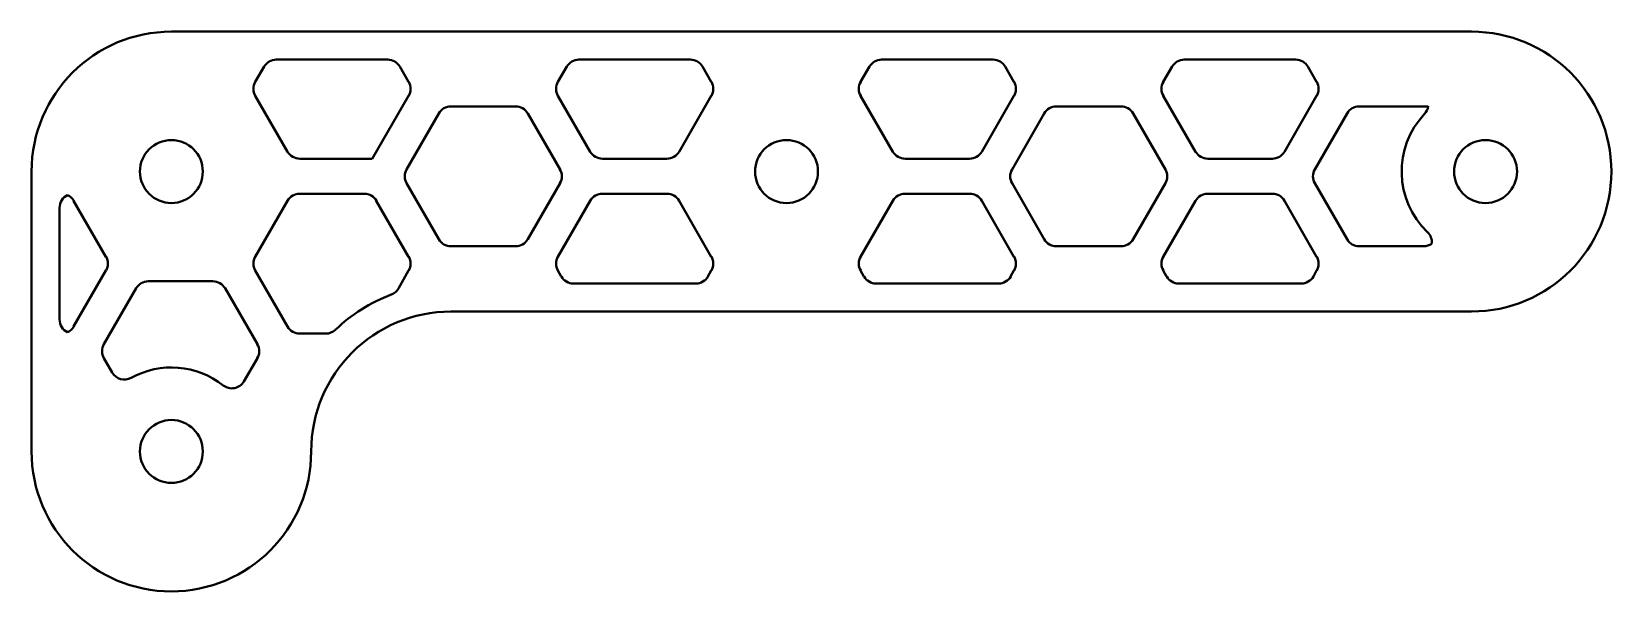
# Model space of a CAD drawing. Header units: inches. Extents: x -27 to 86, y -52 to -12.
import ezdxf

# ---------------------------------------------------------------- set-up
doc = ezdxf.new("R2010")
doc.units = ezdxf.units.IN
doc.header["$MEASUREMENT"] = 0
doc.layers.add('Visible', color=7, linetype='Continuous', lineweight=40)

msp = doc.modelspace()

# ---------------------------------------------------------------- linework, layer by layer
at = {"layer": 'Visible'}
for p, q in [((-16.9, -11.54), (76.1, -11.54)), ((-9.4, -13.54), (-1.42, -13.54)), ((12.25, -13.54), (20.23, -13.54)), ((33.9, -13.54), (41.88, -13.54)), ((55.55, -13.54), (63.53, -13.54)), ((-10.9, -15.13), (-10.27, -14.04)), ((-0.55, -14.04), (0.07, -15.13)), ((10.75, -15.13), (11.38, -14.04)), ((21.1, -14.04), (21.72, -15.13)), ((32.4, -15.13), (33.03, -14.04)), ((42.75, -14.04), (43.37, -15.13)), ((54.05, -15.13), (54.68, -14.04)), ((64.4, -14.04), (65.02, -15.13)), ((-8.59, -20.12), (-10.9, -16.12)), ((0.07, -16.12), (-2.53, -20.62)), ((3.1, -16.88), (7.72, -16.88)), ((13.06, -20.12), (10.75, -16.12)), ((21.72, -16.12), (19.41, -20.12)), ((34.71, -20.12), (32.4, -16.12)), ((43.37, -16.12), (41.06, -20.12)), ((46.4, -16.88), (51.02, -16.88)), ((56.36, -20.12), (54.05, -16.12)), ((65.02, -16.12), (62.71, -20.12)), ((68.06, -16.88), (73, -16.88)), ((-0.07, -21.38), (2.24, -17.38)), ((8.59, -17.38), (10.9, -21.38)), ((43.23, -21.38), (45.54, -17.38)), ((51.89, -17.38), (54.2, -21.38)), ((64.88, -21.38), (67.19, -17.38)), ((-2.53, -20.62), (-7.72, -20.62)), ((18.55, -20.62), (13.93, -20.62)), ((40.2, -20.62), (35.58, -20.62)), ((61.85, -20.62), (57.23, -20.62)), ((-26.9, -41.54), (-26.9, -21.54)), ((2.24, -26.38), (-0.07, -22.38)), ((10.9, -22.38), (8.59, -26.38)), ((45.54, -26.38), (43.23, -22.38)), ((54.2, -22.38), (51.89, -26.38)), ((67.19, -26.38), (64.88, -22.38)), ((-23.89, -23.63), (-21.58, -27.63)), ((-10.9, -27.63), (-8.59, -23.63)), ((-7.72, -23.12), (-3.1, -23.12)), ((-2.24, -23.63), (0.07, -27.63)), ((10.75, -27.63), (13.06, -23.63)), ((13.93, -23.12), (18.55, -23.12)), ((19.41, -23.63), (21.72, -27.63)), ((32.4, -27.63), (34.71, -23.63)), ((35.58, -23.12), (40.2, -23.12)), ((41.06, -23.63), (43.37, -27.63)), ((54.05, -27.63), (56.36, -23.63)), ((57.23, -23.12), (61.85, -23.12)), ((62.71, -23.63), (65.02, -27.63)), ((-24.9, -32.12), (-24.9, -24.12)), ((7.72, -26.88), (3.1, -26.88)), ((51.02, -26.88), (46.4, -26.88)), ((72.67, -26.88), (68.06, -26.88)), ((-21.58, -28.62), (-23.89, -32.62)), ((-18.55, -29.38), (-13.93, -29.38)), ((-8.59, -32.62), (-10.9, -28.62)), ((0.07, -28.62), (-0.66, -29.89)), ((10.99, -29.04), (10.75, -28.62)), ((21.72, -28.62), (21.48, -29.04)), ((32.64, -29.04), (32.4, -28.62)), ((43.37, -28.62), (43.13, -29.04)), ((54.29, -29.04), (54.05, -28.62)), ((65.02, -28.62), (64.79, -29.04)), ((-21.72, -33.88), (-19.41, -29.88)), ((-13.06, -29.88), (-10.75, -33.88)), ((11.86, -29.54), (20.62, -29.54)), ((33.51, -29.54), (42.27, -29.54)), ((55.16, -29.54), (63.92, -29.54)), ((3.1, -31.54), (76.1, -31.54)), ((-5.86, -33.12), (-7.72, -33.12)), ((-21.13, -35.9), (-21.72, -34.87)), ((-10.75, -34.87), (-11.71, -36.53))]:
    msp.add_line(p, q, dxfattribs=at)
for centre in [(-16.9, -21.54), (27.1, -21.54), (77.1, -21.54), (-16.9, -41.54)]:
    msp.add_circle(centre, 2.25, dxfattribs=at)
for centre, radius, start, end in [((-16.9, -21.54), 10, 90, 180), ((76.1, -21.54), 10, 270, 90), ((-9.4, -14.54), 1, 90, 150), ((-1.42, -14.54), 1, 30, 90), ((12.25, -14.54), 1, 90, 150), ((20.23, -14.54), 1, 30, 90), ((33.9, -14.54), 1, 90, 150), ((41.88, -14.54), 1, 30, 90), ((55.55, -14.54), 1, 90, 150), ((63.53, -14.54), 1, 30, 90), ((-10.03, -15.63), 1, 150, 210), ((-0.79, -15.63), 1, 330, 30), ((11.62, -15.63), 1, 150, 210), ((20.86, -15.63), 1, 330, 30), ((33.27, -15.63), 1, 150, 210), ((42.51, -15.63), 1, 330, 30), ((54.92, -15.63), 1, 150, 210), ((64.16, -15.63), 1, 330, 30), ((3.1, -17.88), 1, 90, 150), ((7.72, -17.88), 1, 30.0001, 90), ((46.4, -17.88), 1, 90, 150), ((51.02, -17.88), 1, 30.0001, 90), ((68.06, -17.88), 1, 90, 150), ((72.01, -16.73), 1, 316.6272, 351.7614), ((77.1, -21.54), 6, 136.6272, 226.2239), ((-7.72, -19.62), 1, 210, 270), ((13.93, -19.62), 1, 210, 270), ((18.55, -19.62), 1, 270, 330), ((35.58, -19.62), 1, 210, 270), ((40.2, -19.62), 1, 270, 330), ((57.23, -19.62), 1, 210, 270), ((61.85, -19.62), 1, 270, 330), ((0.79, -21.88), 1, 150, 210), ((10.03, -21.88), 1, 329.9999, 30.0001), ((44.1, -21.88), 1, 150, 210), ((53.33, -21.88), 1, 329.9999, 30.0001), ((65.75, -21.88), 1, 150, 210), ((-23.9, -24.12), 1, 115.3433, 180), ((-24.75, -24.12), 1, 30, 64.6567), ((-7.72, -24.12), 1, 90, 150), ((-3.1, -24.12), 1, 30, 90), ((13.93, -24.12), 1, 90, 150), ((18.55, -24.12), 1, 30, 90), ((35.58, -24.12), 1, 90, 150), ((40.2, -24.12), 1, 30, 90), ((57.23, -24.12), 1, 90, 150), ((61.85, -24.12), 1, 30, 90), ((72.26, -26.59), 1, 354.4991, 46.2239), ((3.1, -25.88), 1, 210, 270), ((7.72, -25.88), 1, 270, 329.9999), ((46.4, -25.88), 1, 210, 270), ((51.02, -25.88), 1, 270, 329.9999), ((68.06, -25.88), 1, 210, 270), ((72.67, -25.88), 1, 270, 305.501), ((-22.44, -28.12), 1, 330, 30), ((-10.03, -28.12), 1, 150, 210), ((-0.79, -28.12), 1, 330, 30), ((11.62, -28.12), 1, 150, 210), ((20.86, -28.12), 1, 330, 30), ((33.27, -28.12), 1, 150, 210), ((42.51, -28.12), 1, 330, 30), ((54.92, -28.12), 1, 150, 210), ((64.16, -28.12), 1, 330, 30), ((-18.55, -30.38), 1, 90, 150), ((-13.93, -30.38), 1, 30, 90), ((11.86, -28.54), 1, 210, 270), ((20.62, -28.54), 1, 270, 330), ((33.51, -28.54), 1, 210, 270), ((42.27, -28.54), 1, 270, 330), ((55.16, -28.54), 1, 210, 270), ((63.92, -28.54), 1, 270, 330), ((3.1, -41.54), 12, 110.8471, 133.6021), ((-1.52, -29.39), 1, 290.8471, 330), ((3.1, -41.54), 10, 90, 180), ((-23.9, -32.12), 1, 180, 244.6567), ((-24.75, -32.12), 1, 295.3433, 330), ((-7.72, -32.12), 1, 210, 270), ((-20.86, -34.38), 1, 150, 210), ((-11.62, -34.38), 1, 330, 30), ((-5.86, -32.12), 1, 270, 313.6021), ((-20.26, -35.4), 1, 210, 298.7444), ((-16.9, -41.54), 6, 51.8737, 118.7444), ((-12.58, -36.03), 1, 231.8737, 330), ((-16.9, -41.54), 10, 180, 0)]:
    msp.add_arc(centre, radius, start, end, dxfattribs=at)

doc.saveas('drawing.dxf')
